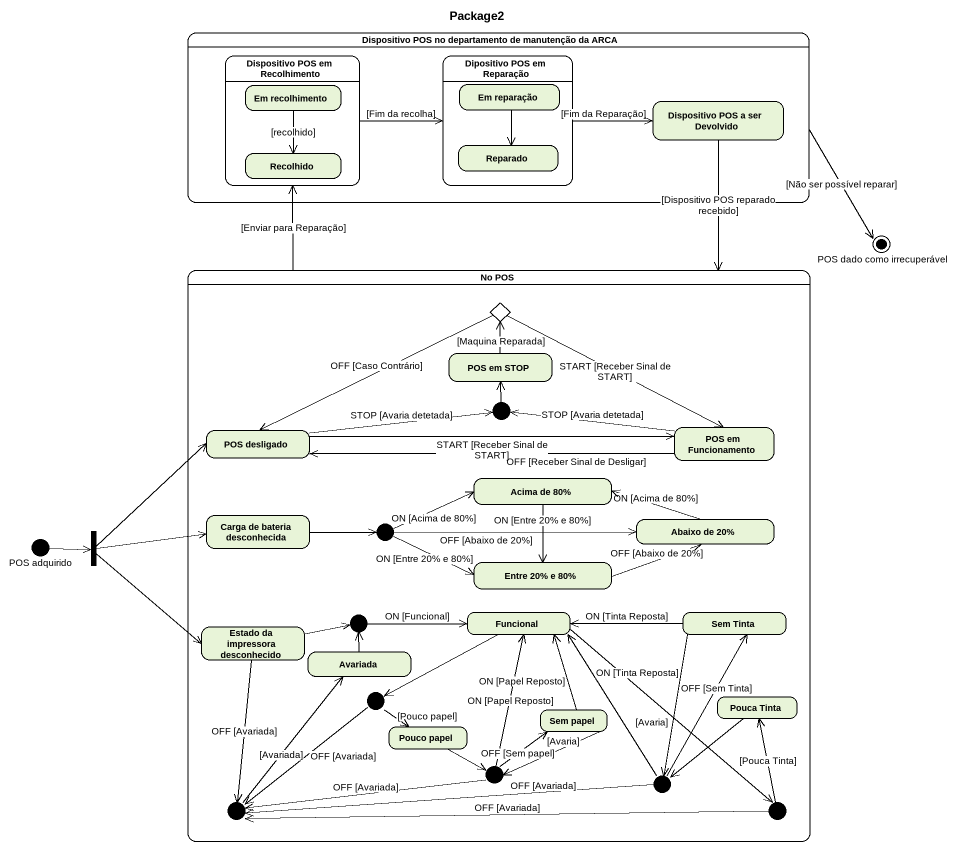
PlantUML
@startuml
title Package2
hide empty description
state "Dispositivo POS no departamento de manutenção da ARCA" as Dispositivo_POS_no {
  state "Dispositivo POS em Recolhimento" as Dispositivo_POS_em {
    state "Em recolhimento" as Em_recolhimento
    state Recolhido
  }
  state "Dipositivo POS em Reparação" as Dipositivo_POS_em_Reparação {
    state "Em reparação" as Em_reparação
    state Reparado
  }
  state "Dispositivo POS a ser Devolvido" as Dispositivo_POS_a_ser
}
state "POS dado como irrecuperável" as POS_dado_como_irrecuperável <<end>>
state "No POS" as No_POS {
  state choice1 <<choice>>
  state "POS em STOP" as POS_em_STOP
  state junction1 <<choice>>
  state "POS desligado" as POS_desligado
  state "POS em Funcionamento" as POS_em_Funcionamento
  state "Acima de 80%" as Acima_de_80
  state "Carga de bateria desconhecida" as Carga_de_bateria
  state "Abaixo de 20%" as Abaixo_de_20
  state junction2 <<choice>>
  state "Entre 20% e 80%" as Entre_20_e_80
  state "Estado da impressora desconhecido" as Estado_da_impressora
  state junction3 <<choice>>
  state Funcional
  state "Sem Tinta" as Sem_Tinta
  state Avariada
  state junction4 <<choice>>
  state "Sem papel" as Sem_papel
  state "Pouca Tinta" as Pouca_Tinta
  state "Pouco papel" as Pouco_papel
  state junction5 <<choice>>
  state initial1 <<start>>
  state junction6 <<choice>>
  state junction7 <<choice>>
}
state "POS adquirido" as POS_adquirido <<start>>
state fork1 <<fork>>
Dispositivo_POS_no -right-> POS_dado_como_irrecuperável : [Não ser possível reparar]
Dispositivo_POS_em -right-> Dipositivo_POS_em_Reparação : [Fim da recolha]
Dipositivo_POS_em_Reparação -right-> Dispositivo_POS_a_ser : [Fim da Reparação]
Em_recolhimento --> Recolhido : [recolhido]
Em_reparação --> Reparado
Dispositivo_POS_a_ser --> No_POS : [Dispositivo POS reparado recebido]
No_POS -up-> Dispositivo_POS_em : [Enviar para Reparação]
choice1 -left-> POS_desligado : OFF [Caso Contrário]
choice1 -right-> POS_em_Funcionamento : START [Receber Sinal de START]
POS_em_STOP -up-> choice1 : [Maquina Reparada]
junction1 -up-> POS_em_STOP
POS_desligado -right-> junction1 : STOP [Avaria detetada]
POS_desligado -right-> POS_em_Funcionamento : START [Receber Sinal de START]
POS_em_Funcionamento -left-> junction1 : STOP [Avaria detetada]
POS_em_Funcionamento -left-> POS_desligado : OFF [Receber Sinal de Desligar]
Acima_de_80 --> Entre_20_e_80 : ON [Entre 20% e 80%]
Carga_de_bateria -right-> junction2
Abaixo_de_20 -left-> Acima_de_80 : ON [Acima de 80%]
POS_adquirido -right-> fork1
fork1 -up-> POS_desligado
fork1 -right-> Carga_de_bateria
fork1 -right-> Estado_da_impressora
junction2 -right-> Acima_de_80 : ON [Acima de 80%]
junction2 -right-> Abaixo_de_20 : OFF [Abaixo de 20%]
junction2 -right-> Entre_20_e_80 : ON [Entre 20% e 80%]
Entre_20_e_80 -right-> Abaixo_de_20 : OFF [Abaixo de 20%]
Estado_da_impressora -right-> junction3
Estado_da_impressora --> junction6 : OFF [Avariada]
junction3 -right-> Funcional : ON [Funcional]
Funcional -left-> junction4
Funcional --> junction7
Sem_Tinta -left-> Funcional : ON [Tinta Reposta]
Sem_Tinta --> initial1 : [Avaria]
Avariada -up-> junction3
junction4 --> Pouco_papel : [Pouco papel]
junction4 --> junction6 : OFF [Avariada]
Sem_papel -up-> Funcional : ON [Papel Reposto]
Sem_papel --> junction5 : [Avaria]
Pouca_Tinta --> initial1
Pouco_papel -right-> junction5
junction5 -up-> Funcional : ON [Papel Reposto]
junction5 -up-> Sem_papel : OFF [Sem papel]
junction5 -left-> junction6 : OFF [Avariada]
initial1 -up-> Funcional : ON [Tinta Reposta]
initial1 -up-> Sem_Tinta : OFF [Sem Tinta]
initial1 -left-> junction6 : OFF [Avariada]
junction6 -up-> Avariada : [Avariada]
junction7 -up-> Pouca_Tinta : [Pouca Tinta]
junction7 -left-> junction6 : OFF [Avariada]
@enduml
